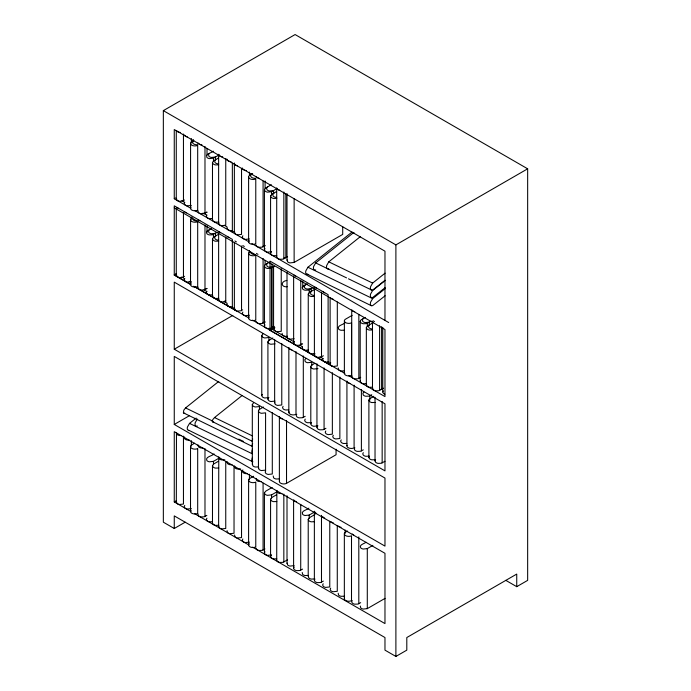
<?xml version="1.0" encoding="UTF-8"?>
<svg xmlns="http://www.w3.org/2000/svg" width="691" height="691" viewBox="0 0 691 691"><rect width="100%" height="100%" fill="white"/><g stroke="black" fill="none" stroke-linecap="round" stroke-linejoin="round"><path stroke-width="1.04" d="M282.083 333.278C281.6 335.852 285.202 336.612 287.145 336.413M176.464 198.257L176.861 200.105A4.457 2.574 0 0 0 179.349 201.314L183.452 200.865L183.452 134.028M176.464 274.552L176.861 276.4A4.457 2.574 0 0 0 179.349 277.609L183.452 277.16L183.452 212.474M198.006 210.695L198.403 212.543A4.457 2.574 0 0 0 200.891 213.744L204.087 213.64L206.859 212.223M218.701 222.079L215.506 222.182A4.457 2.574 0 0 1 213.018 220.982L212.483 219.755L212.483 162.497L213.7 160.796L218.503 158.023M212.483 219.755L212.629 219.133M198.006 286.99L198.403 288.838A4.457 2.574 0 0 0 200.891 290.039L204.087 289.935L206.859 288.518M212.483 295.964L212.483 238.784L213.7 237.091L218.503 234.318M218.771 222.683L219.159 224.523A4.457 2.574 0 0 0 221.647 225.732L225.75 225.292L225.75 158.446M176.326 501.968L176.464 432.454M227.054 227.469L227.443 229.308A4.457 2.574 0 0 0 229.93 230.518L232.098 230.604M212.629 295.428L213.018 297.277A4.457 2.574 0 0 0 215.506 298.477L218.701 298.374M184.359 437.006L184.756 438.854A4.457 2.574 0 0 0 187.244 440.063L189.412 440.15M218.771 298.978L219.159 300.818A4.457 2.574 0 0 0 221.647 302.027L225.75 301.587L225.75 236.892M234.56 231.796L234.949 233.644A4.457 2.574 0 0 0 237.436 234.845L241.539 234.404L241.539 168.639M176.464 501.45L176.861 503.29A4.457 2.574 0 0 0 179.349 504.499L183.452 504.05L183.452 436.133M227.054 303.764L227.443 305.603A4.457 2.574 0 0 0 229.93 306.813L232.098 306.899M198.006 444.883L198.403 446.732A4.457 2.574 0 0 0 200.891 447.941L203.05 448.027M234.56 308.091L234.949 309.939A4.457 2.574 0 0 0 237.436 311.14L241.539 310.7L241.539 246.005M264.428 249.658L264.428 189.723L265.646 188.03L271.373 184.722M270.57 253.208L270.57 196.028L271.788 194.335L276.59 191.562M198.006 513.879L198.403 515.728A4.457 2.574 0 0 0 200.891 516.928L204.087 516.825L206.859 515.408M218.701 525.272L215.506 525.376A4.457 2.574 0 0 1 213.018 524.167L212.483 522.949L212.483 465.682L213.7 463.989L218.347 461.303M218.624 526.387L218.771 456.872M264.428 325.953L264.428 266.018L264.99 264.817L269.516 262.088M227.054 461.657L227.443 463.497A4.457 2.574 0 0 0 229.93 464.706L232.098 464.793M261.777 395.468L261.777 335.532L262.995 333.839M218.771 525.868L219.159 527.708A4.457 2.574 0 0 0 221.647 528.917L225.75 528.477L225.75 461.631M234.56 465.984L234.949 467.833A4.457 2.574 0 0 0 237.436 469.042L240.632 468.93M252.31 464.499L252.31 404.563L253.519 402.87M275.044 401.091L270.941 401.531A4.457 2.574 0 0 1 268.454 400.322L267.918 399.104L267.918 341.838L268.479 340.637L272.85 338.003M287.154 259.842L287.542 261.682A4.457 2.574 0 0 0 290.03 262.891L294.133 262.442L342.71 234.404L342.71 226.76M227.054 530.653L227.443 532.493A4.457 2.574 0 0 0 229.93 533.702L234.033 533.253L234.033 466.416M258.451 468.049L258.451 410.869L259.004 409.668L263.383 407.025M234.56 534.981L234.949 536.829A4.457 2.574 0 0 0 237.436 538.03L241.539 537.589L241.539 470.744M252.457 463.963L252.846 465.812A4.457 2.574 0 0 0 255.333 467.021L258.529 466.909M267.918 399.104L268.479 397.904M287.154 336.137L287.542 337.977A4.457 2.574 0 0 0 290.03 339.186L294.133 338.737M256.093 478.422L256.491 480.271A4.457 2.574 0 0 0 258.978 481.472L261.146 481.567M258.589 467.513L258.987 469.353A4.457 2.574 0 0 0 261.474 470.562L265.577 470.122L265.577 412.855L261.474 413.296A4.457 2.574 0 0 1 258.987 412.086L258.451 410.869M274.785 402.369L275.182 404.209A4.457 2.574 0 0 0 277.67 405.418L281.773 404.969L281.773 343.513M308.255 351.261L308.255 294.081L309.464 292.388L315.2 289.08M264.428 552.843L264.428 492.908L265.646 491.215L272.15 487.457M302.261 347.176L302.649 349.024A4.457 2.574 0 0 0 305.137 350.225L308.333 350.121M273.213 475.952L273.601 477.792A4.457 2.574 0 0 0 276.098 479.001L279.285 478.898M270.57 556.393L270.57 499.213L271.788 497.52L276.435 494.842M308.393 350.726L308.791 352.565A4.457 2.574 0 0 0 311.278 353.775L314.474 353.671M276.711 559.926L276.858 490.411M310.803 423.782L310.803 366.601L311.365 365.401L314.802 363.293M294.133 565.635L290.039 566.076A4.457 2.574 0 0 1 287.542 564.867L287.154 563.027M338.219 367.94L338.616 369.789A4.457 2.574 0 0 0 341.104 370.989L344.299 370.886M308.221 576.57L308.221 519.39L309.43 517.697L315.01 514.475M360.201 381.251L360.201 321.315L360.762 320.114L365.289 317.385M302.226 572.485L302.615 574.325A4.457 2.574 0 0 0 305.102 575.534L308.298 575.43M351.866 375.818L352.255 377.666A4.457 2.574 0 0 0 354.751 378.867L357.938 378.763L360.719 377.346M308.359 576.026L308.756 577.875A4.457 2.574 0 0 0 311.244 579.084L314.44 578.972M366.342 384.801L366.342 327.62L367.552 325.927L373.131 322.706M360.348 380.715L360.737 382.555A4.457 2.574 0 0 0 363.224 383.764L366.42 383.66M366.489 384.256L366.878 386.105A4.457 2.574 0 0 0 369.365 387.314L372.561 387.202M375.109 459.722L371.913 459.826A4.457 2.574 0 0 1 369.426 458.625L368.89 457.399L368.89 400.132L369.452 398.932L373.822 396.297M372.622 387.806L373.019 389.646A4.457 2.574 0 0 0 375.507 390.856L378.703 390.752L383.488 388.169M368.89 457.399L369.452 456.198M338.184 593.249L338.581 595.089A4.457 2.574 0 0 0 341.069 596.298L344.265 596.195M360.313 606.024L360.702 607.864A4.457 2.574 0 0 0 363.19 609.073L367.292 608.633L385.042 598.38M252.517 449.21L252.18 450.23A4.457 2.341 -64.1 0 0 252.18 452.89L252.517 453.443M252.517 457.321L252.18 458.34A4.457 2.341 -64.1 0 0 252.18 460.992L252.517 461.545M252.647 443.527L252.077 445.712L252.56 446.516M252.699 438.975L252.111 440.841L252.569 441.437M184.773 202.238L184.221 203.439L184.756 204.666A4.457 2.574 0 0 0 187.244 205.866L191.347 205.426M206.903 215.013L206.341 216.214L206.877 217.432A4.457 2.574 0 0 0 209.364 218.641L212.56 218.537M184.773 278.533L184.221 279.734L184.756 280.961A4.457 2.574 0 0 0 187.244 282.161L191.347 281.721M242.861 235.778L242.308 236.978L242.843 238.196A4.457 2.574 0 0 0 245.331 239.406L249.434 238.965M206.903 291.308L206.341 292.509L206.877 293.727A4.457 2.574 0 0 0 209.364 294.936L212.56 294.832M264.99 248.553L264.428 249.753L264.964 250.971A4.457 2.574 0 0 0 267.452 252.18L271.554 251.731M271.131 252.094L270.57 253.295L271.105 254.513A4.457 2.574 0 0 0 273.593 255.722L276.789 255.618M242.861 312.073L242.308 313.273L242.843 314.491A4.457 2.574 0 0 0 245.331 315.701L249.434 315.26M264.99 324.848L264.428 326.048L264.964 327.266A4.457 2.574 0 0 0 267.452 328.475L270.647 328.372L274.362 326.411M274.664 328.104L274.111 329.305L274.647 330.531A4.457 2.574 0 0 0 277.134 331.732L281.237 331.291L281.237 268.756M294.193 341.708L293.632 342.909L294.167 344.127A4.457 2.574 0 0 0 296.655 345.336L299.851 345.232L302.623 343.807M262.338 394.362L261.777 395.563L262.312 396.781A4.457 2.574 0 0 0 264.808 397.99L268.903 397.541M184.773 505.432L184.221 506.624L184.756 507.85A4.457 2.574 0 0 0 187.244 509.051L191.347 508.611M314.949 353.688L314.396 354.889L314.932 356.115A4.457 2.574 0 0 0 317.419 357.316L320.615 357.212L323.388 355.796M283.094 406.343L282.541 407.543L283.077 408.77A4.457 2.574 0 0 0 285.564 409.97L288.76 409.867M206.903 518.198L206.341 519.399L206.877 520.625A4.457 2.574 0 0 0 209.364 521.826L212.56 521.722M242.861 469.966L242.308 471.167L242.843 472.385A4.457 2.574 0 0 0 245.331 473.594L247.499 473.68M323.233 358.474L322.68 359.674L323.215 360.892A4.457 2.574 0 0 0 325.703 362.101L328.899 361.998M330.739 362.81L330.186 364.01L330.721 365.228A4.457 2.574 0 0 0 333.209 366.437L337.312 365.988L337.312 302.01M296.741 414.22L296.18 415.421L296.715 416.647A4.457 2.574 0 0 0 299.212 417.848L302.408 417.744L305.18 416.327M265.733 470.821L265.171 472.013L265.707 473.24A4.457 2.574 0 0 0 268.203 474.441L272.297 474L272.297 412.544M305.223 419.117L304.662 420.318L305.197 421.536A4.457 2.574 0 0 0 307.685 422.745L310.881 422.642M311.365 422.667L310.803 423.868L311.339 425.086A4.457 2.574 0 0 0 313.826 426.295L317.929 425.846M317.497 426.209L316.944 427.409L317.48 428.627A4.457 2.574 0 0 0 319.968 429.837L323.163 429.733L325.936 428.316M242.861 538.963L242.308 540.163L242.843 541.381A4.457 2.574 0 0 0 245.331 542.59L249.434 542.15M325.789 430.994L325.228 432.195L325.763 433.412A4.457 2.574 0 0 0 328.251 434.622L332.354 434.173L332.354 372.717M333.287 435.321L332.734 436.522L333.269 437.749A4.457 2.574 0 0 0 335.757 438.949L339.86 438.509L339.86 377.044M341.181 439.882L340.628 441.083L341.164 442.3A4.457 2.574 0 0 0 343.652 443.51L346.847 443.406M264.99 551.738L264.428 552.938L264.964 554.156A4.457 2.574 0 0 0 267.452 555.365L271.554 554.925M383.341 390.847L382.779 392.047L383.315 393.265A4.457 2.574 0 0 0 384.809 394.198M271.131 555.279L270.57 556.48L271.105 557.706A4.457 2.574 0 0 0 273.593 558.907L276.789 558.803M354.829 447.759L354.267 448.96L354.811 450.178A4.457 2.574 0 0 0 357.299 451.387L360.495 451.283L363.267 449.867M363.311 452.657L362.749 453.857L363.285 455.075A4.457 2.574 0 0 0 365.772 456.285L368.968 456.181M294.159 567.017L293.597 568.209L294.133 569.436A4.457 2.574 0 0 0 296.62 570.636L299.816 570.533L302.589 569.116M375.593 459.748L375.032 460.949L375.567 462.167A4.457 2.574 0 0 0 378.055 463.376L381.251 463.272L384.956 461.312M314.915 578.998L314.362 580.198L314.897 581.416A4.457 2.574 0 0 0 317.385 582.625L320.581 582.522L323.353 581.105M323.198 583.783L322.645 584.983L323.181 586.201A4.457 2.574 0 0 0 325.668 587.41L329.771 586.961L329.771 521.195M330.704 588.11L330.151 589.311L330.687 590.537A4.457 2.574 0 0 0 333.174 591.738L337.277 591.297L337.277 525.531M352.246 600.548L351.684 601.749L352.22 602.967A4.457 2.574 0 0 0 354.716 604.176L357.912 604.072L360.685 602.656M353.852 233.057L351.926 232.124L307.927 267.253L305.854 270.837A4.457 2.341 -64.1 0 0 305.854 273.498L371.292 305.698M353.878 232.418L315.692 262.917L313.619 266.501A4.457 2.341 -64.1 0 0 313.619 269.153L314.44 270.034L315.692 269.913M360.339 236.65L328.786 261.837L326.713 265.422A4.457 2.341 -64.1 0 0 326.713 268.073L327.534 268.963L328.786 268.842M196.175 418.081L189.533 423.384L187.46 426.969A4.457 2.341 -64.1 0 0 187.46 429.621L252.906 461.821M197.306 419.04L195.233 422.633A4.457 2.341 -64.1 0 0 195.233 425.285L196.045 426.166L197.306 426.045M385.094 273.152L372.639 283.094L370.566 286.679A4.457 2.341 -64.1 0 0 370.566 289.33L371.387 290.211L372.639 290.09L385.129 280.244M385.094 280.581L372.639 290.522L370.566 294.107A4.457 2.341 -64.1 0 0 370.566 296.759L371.387 297.64L372.639 297.519L385.129 287.672M385.094 288.683L372.639 298.624L370.566 302.209A4.457 2.341 -64.1 0 0 370.566 304.861L371.387 305.75L372.639 305.629L385.129 295.774M218.762 381.415L185.559 407.932L183.797 410.152L183.383 412.829L252.448 446.464M241.936 395.667L214.538 417.545L212.768 419.618L212.18 421.493L252.509 441.411M209.572 153.333L208.501 154.404L208.889 156.244A4.457 2.574 0 0 0 211.386 157.453L215.48 157.012L215.48 160.217M215.713 159.638L214.642 160.709L215.031 162.549A4.457 2.574 0 0 0 217.518 163.758L218.598 163.879M209.572 229.628L208.501 230.699L208.889 232.539A4.457 2.574 0 0 0 211.386 233.748L215.48 233.308L215.48 236.512M267.659 186.872L266.588 187.943L266.976 189.783A4.457 2.574 0 0 0 269.473 190.992L273.567 190.543L273.567 193.756M215.713 235.933L214.642 237.004L215.031 238.844A4.457 2.574 0 0 0 217.518 240.053L218.598 240.174M273.8 193.178L272.729 194.249L273.118 196.089A4.457 2.574 0 0 0 275.614 197.298L276.685 197.419M267.659 263.167L266.588 264.238L266.976 266.078A4.457 2.574 0 0 0 269.473 267.287L273.567 266.838L273.567 326.869L271.632 327.396M305.344 284.917L304.273 285.988L304.662 287.836A4.457 2.574 0 0 0 307.15 289.037L311.252 288.596L311.252 291.809M311.477 291.222L310.414 292.293L310.803 294.141A4.457 2.574 0 0 0 313.291 295.342L314.37 295.472M305.88 358.603L304.809 359.674L305.197 361.514A4.457 2.574 0 0 0 307.685 362.723L311.788 362.274L311.788 365.487M363.431 318.456L362.36 319.527L362.749 321.367A4.457 2.574 0 0 0 365.237 322.576L369.34 322.136L369.34 325.34M369.573 324.761L368.502 325.832L368.89 327.672A4.457 2.574 0 0 0 371.378 328.881L372.458 329.002M363.967 392.134L362.896 393.205L363.285 395.053A4.457 2.574 0 0 0 365.772 396.254L368.968 396.15L371.741 394.734M185.171 522.189L174.262 528.494L163.344 522.189L163.344 110.629L295.109 34.55L527.656 168.811L527.656 580.371L516.738 586.676L505.829 580.371M191.778 141.672L193.635 140.593M213.286 151.182C211.766 152.996 204.752 153.851 206.877 157.41A4.457 2.574 0 0 0 209.364 158.619L213.467 158.17L219.073 154.939M384.973 320.399L384.973 251.187L174.262 129.537L174.262 198.749L176.274 197.583L176.274 130.504M252.656 173.596L249.866 175.203A4.293 2.479 0 0 0 248.605 176.922L248.605 241.686M264.428 189.723L264.964 190.949A4.457 2.574 0 0 0 267.452 192.15L271.554 191.709L277.16 188.47M211.429 228.557C209.995 229.714 204.873 230.932 206.877 233.705A4.457 2.574 0 0 0 209.364 234.914L212.56 234.802L217.354 232.228M176.274 273.774L174.262 274.94L190.854 284.519M234.361 242.463L234.361 307.417L232.349 308.575L232.349 239.362L174.262 205.832L174.262 275.044L176.274 273.878L176.274 208.829M255.955 244.856L256.491 246.074A4.457 2.574 0 0 0 258.978 247.283L262.174 247.179L264.947 245.763M276.711 256.845L277.246 258.063A4.457 2.574 0 0 0 279.734 259.272L282.93 259.168L287.577 256.672M264.428 266.018L264.964 267.244A4.457 2.574 0 0 0 267.452 268.445L270.647 268.341L274.362 266.389M286.817 280.416C280.2 281.505 281.159 287.516 287.145 286.739M174.262 349.214L384.973 470.873L384.973 403.794L174.262 282.135L174.262 349.214L232.824 315.398M307.201 283.846C305.759 285.012 300.645 286.229 302.649 288.993A4.457 2.574 0 0 0 305.137 290.203L308.333 290.099L313.118 287.516M163.344 110.629L395.891 244.89L527.656 168.811M255.955 321.151L256.491 322.369A4.457 2.574 0 0 0 258.978 323.578L262.174 323.474L264.947 322.058M330.125 297.752L330.125 362.706L328.113 363.872L328.113 294.66L270.026 261.12L270.026 330.333L274.828 327.56M352.142 315.355L345.63 319.121A4.293 2.479 0 0 0 344.377 320.831L344.377 373.287M344.869 322.947C343.358 324.701 336.491 325.582 338.616 329.08A4.457 2.574 0 0 0 341.104 330.281L344.299 330.177M174.262 424.447L384.973 546.106L384.973 478.068L174.262 356.418L174.262 424.447L189.135 415.861M360.201 321.315L360.737 322.533A4.457 2.574 0 0 0 363.224 323.742L366.42 323.638L371.205 321.056M194.568 443.242L191.778 444.857A4.293 2.479 0 0 0 190.517 446.576L190.517 511.331M214.063 453.927C212.491 456 204.726 456.734 206.877 460.595A4.457 2.574 0 0 0 209.364 461.804L213.467 461.355L219.073 458.124M252.578 547.151L384.973 623.584L384.973 553.31L174.262 431.65L174.262 501.934L176.119 500.863M253.588 476.246L249.866 478.397A4.293 2.479 0 0 0 248.605 480.107L248.605 544.871A4.362 2.522 0 0 0 252.707 547.522A4.301 2.488 0 0 0 255.774 546.927L255.774 482.076A4.301 2.488 0 0 1 253.804 482.62A4.362 2.522 0 0 1 248.613 480.107M282.386 418.953A4.362 2.522 0 0 1 279.371 416.518L279.371 481.282A4.362 2.522 0 0 0 283.465 483.933A4.301 2.488 0 0 0 286.532 483.337L336.076 454.738L336.076 449.236M264.428 492.908L264.964 494.134A4.457 2.574 0 0 0 267.452 495.335L271.554 494.894L277.16 491.655M308.868 508.17C307.357 509.923 300.499 510.804 302.615 514.303A4.457 2.574 0 0 0 305.102 515.512L309.205 515.063L314.811 511.832M255.955 548.041L256.491 549.259A4.457 2.574 0 0 0 258.978 550.468L262.174 550.364L264.947 548.948M276.711 560.03L277.246 561.247A4.457 2.574 0 0 0 279.734 562.457L282.93 562.353L287.577 559.857M347.461 531.025L345.595 532.105A4.293 2.479 0 0 0 344.343 533.815L344.343 598.579M366.031 542.245C364.563 543.67 358.638 544.733 360.702 547.842A4.457 2.574 0 0 0 363.19 549.043L367.292 548.602L372.898 545.363M174.262 528.494L174.262 515.892L384.973 637.543L384.973 650.145L395.891 656.45L406.8 650.145L406.8 637.543L516.738 574.074L516.738 586.676M207.006 212.137L205.072 212.673M265.094 245.676L263.159 246.212M207.006 288.432L205.072 288.968M265.094 321.971L263.159 322.507M275.044 343.824L270.941 344.265A4.457 2.574 0 0 1 268.454 343.056L267.918 341.838M317.929 368.579L313.826 369.029A4.457 2.574 0 0 1 311.339 367.819L310.803 366.601M307.927 274.258L306.674 274.379M213.674 421.959L212.638 422.08M218.701 164.812L215.506 164.924A4.457 2.574 0 0 1 213.018 163.715L212.483 162.497M183.53 200.235L184.557 200.044M276.789 198.352L273.593 198.455A4.457 2.574 0 0 1 271.105 197.255L270.57 196.028M218.701 241.107L215.506 241.211A4.457 2.574 0 0 1 213.018 240.01L212.483 238.784M183.53 276.53L184.557 276.34M283.915 258.192L285.849 257.665L285.849 194.05M241.617 310.069L242.645 309.879M314.474 296.404L311.278 296.508A4.457 2.574 0 0 1 308.791 295.299L308.255 294.081M372.561 329.944L369.365 330.048A4.457 2.574 0 0 1 366.878 328.838L366.342 327.62M300.835 344.256L301.872 344.066M379.687 389.784L381.622 389.249L381.622 326.713M375.109 402.456L371.913 402.559M224.843 459.817L221.647 459.921A4.457 2.574 0 0 1 219.159 458.712L218.624 457.494M218.701 468.006L215.506 468.109A4.457 2.574 0 0 1 213.018 466.9L212.483 465.682M276.789 501.536L273.593 501.64A4.457 2.574 0 0 1 271.105 500.439L270.57 499.213M314.44 521.714L311.244 521.817A4.457 2.574 0 0 1 308.756 520.608L308.221 519.39M184.756 413.175L183.711 413.149M224.739 300.991L225.827 300.956M181.517 435.589L179.349 435.503A4.457 2.574 0 0 1 176.861 434.293L176.326 433.076M281.902 493.547L279.734 493.46A4.457 2.574 0 0 1 277.246 492.251L276.711 491.033M180.429 132.439L179.349 132.318A4.457 2.574 0 0 1 176.861 131.109L176.455 130.513M201.962 144.877L200.891 144.747A4.457 2.574 0 0 1 198.403 143.547L197.997 142.951M222.727 156.857L221.647 156.736A4.457 2.574 0 0 1 219.159 155.527L218.624 154.309L218.624 223.202M231.01 161.642L229.93 161.521A4.457 2.574 0 0 1 227.443 160.312L226.907 159.094M246.411 170.53L245.331 170.409A4.457 2.574 0 0 1 242.843 169.2L242.308 167.982M188.28 430.502L188.876 430.571M328.786 261.837L372.639 283.094M315.692 262.917L346.536 277.868M348.463 278.801L372.639 290.522M307.927 267.253L372.639 298.624M214.538 417.545L252.509 435.952M185.559 407.932L212.664 421.078M238.749 439.13L243.569 441.463M189.533 423.384L252.232 453.771M181.819 200.787L184.583 202.385M203.016 213.027L206.704 215.151M224.221 225.266L226.985 226.864M174.262 198.749L190.863 208.337M194.551 210.461L249.08 241.945M251.87 243.56L388.679 322.542M174.262 207.861L384.973 329.521L384.973 396.591L348.618 375.602M181.819 277.082L184.583 278.68M189.196 281.341L191.036 282.403M203.94 289.857L206.704 291.447M224.221 301.561L226.985 303.159M294.176 341.95L272.038 329.175L272.038 264.117M299.713 345.146L302.477 346.744M319.993 356.85L322.757 358.448M194.542 286.644L248.89 318.024M252.569 320.149L344.895 373.451M174.262 275.044L190.863 284.632M193.627 286.229L236.046 310.717M270.026 330.333L331.818 366.005M174.262 501.934L191.044 511.625M194.767 513.776L248.846 545M276.841 188.47L277.246 189.066A4.457 2.574 0 0 0 279.734 190.275M351.857 309.896L352.255 310.484A4.457 2.574 0 0 0 354.751 311.693M256.085 176.49L256.491 177.077A4.457 2.574 0 0 0 258.978 178.287M330.315 297.458L330.721 298.046A4.457 2.574 0 0 0 333.209 299.255M184.35 135.073L184.756 135.669A4.457 2.574 0 0 0 187.244 136.87M322.775 516.618L323.181 517.205A4.457 2.574 0 0 0 324.675 518.138M314.491 511.832L314.897 512.42A4.457 2.574 0 0 0 316.392 513.353M293.735 499.843L294.133 500.439A4.457 2.574 0 0 0 296.62 501.64M368.89 400.132L369.426 401.359A4.457 2.574 0 0 0 371.913 402.559M234.413 163.421L234.949 164.648A4.457 2.574 0 0 0 237.436 165.849M261.777 335.532L262.312 336.759A4.457 2.574 0 0 0 264.808 337.959L268.903 337.519L268.903 340.732M252.31 404.563L252.846 405.781A4.457 2.574 0 0 0 255.333 406.99L259.436 406.55L259.436 409.754M395.891 244.89L395.891 656.45M382.779 327.361L382.779 391.944M382.158 401.471L382.158 462.927M379.609 325.72L379.609 390.415M375.032 397.334L375.032 460.845M372.484 321.583L372.484 388.325M369.875 395.813L369.875 400.098M367.327 323.293L367.327 326.506M367.292 548.602L367.292 608.633M361.393 389.482L361.393 450.947M358.845 314.44L358.845 378.426M358.81 536.89L358.81 603.735M354.094 385.146L354.094 447.846A4.301 2.488 0 0 1 351.028 448.442A4.362 2.522 0 0 1 346.934 445.885A4.293 2.479 0 0 1 347.081 445.254M351.719 310.328L351.719 376.345M346.925 445.79L346.925 381.026A4.362 2.522 0 0 0 349.94 383.462M345.172 530.092L345.172 533.322M324.07 367.932L324.07 429.396M321.522 292.189L321.522 356.876M321.488 515.339L321.488 582.185M316.944 363.794L316.944 427.306M314.396 288.052L314.396 354.785M314.362 511.202L314.362 580.095M309.24 289.762L309.24 292.967M309.205 515.063L309.205 518.276M303.306 355.943L303.306 417.407M302.77 281.194L302.77 287.646M300.758 280.2L300.758 344.887M300.723 504.43L300.723 570.196M295.998 351.615L295.998 414.306A4.301 2.488 0 0 1 292.941 414.902A4.362 2.522 0 0 1 288.847 412.346M294.133 198.835L294.133 262.442M293.632 276.063L293.632 342.805M293.597 500.293L293.597 568.106M288.838 347.495L288.838 412.251M287.007 193.618L287.007 260.36M287.007 272.064L287.007 336.655M287.007 495.732L287.007 563.545M286.532 420.646L286.532 483.337M283.837 191.986L283.837 258.823M283.837 494.091L283.837 562.008M276.711 187.848L276.711 256.741M274.647 339.376L274.647 402.888M271.554 191.709L271.554 194.922M271.554 268.004L271.554 328.026M271.554 494.894L271.554 498.107M265.094 180.99L265.094 188.522M265.094 260.507L265.094 264.817M263.081 181.077L263.081 246.842M263.081 258.443L263.081 323.138M263.081 483.182L263.081 550.027M249.434 172.119L249.434 175.35M249.434 250.565L249.434 252.716M249.434 474.225L249.434 479.614M248.605 317.981L248.605 253.217A4.362 2.522 0 0 0 253.804 255.73A4.301 2.488 0 0 0 255.774 255.178L255.774 320.037A4.301 2.488 0 0 1 252.707 320.624A4.362 2.522 0 0 1 248.613 318.076A4.293 2.479 0 0 1 249.192 316.858M234.361 162.972L234.361 231.122L232.349 232.28L232.349 163.067M218.624 232.755L218.624 299.497M213.467 158.17L213.467 161.383M213.467 234.465L213.467 237.678M213.467 461.355L213.467 464.568M207.006 148.53L207.006 154.983M207.006 225.897L207.006 232.357M204.985 146.457L204.985 213.303M204.985 224.903L204.985 289.598M204.985 448.571L204.985 516.488M193.359 139.573L193.359 141.724M191.347 138.58L191.347 142.89M191.347 217.026L191.347 219.185M191.347 440.694L191.347 446.075M191.848 141.707A4.301 2.488 0 0 0 190.586 143.426L190.517 208.146M191.848 218.002A4.301 2.488 0 0 0 190.586 219.721L190.517 284.442M190.526 446.576A4.362 2.522 0 0 0 195.717 449.09A4.301 2.488 0 0 0 197.686 448.537L197.686 513.396A4.301 2.488 0 0 1 194.62 513.983A4.362 2.522 0 0 1 190.526 511.426A4.301 2.488 0 0 1 191.174 510.252M248.674 545.009A4.301 2.488 0 0 1 249.261 543.791M193.791 140.506A4.293 2.479 0 0 0 192.53 142.225A4.362 2.522 0 0 0 197.73 144.739M190.526 143.391A4.362 2.522 0 0 0 195.717 145.896A4.301 2.488 0 0 0 197.686 145.352L197.686 210.202A4.301 2.488 0 0 1 194.62 210.798A4.362 2.522 0 0 1 190.526 208.241A4.301 2.488 0 0 1 191.174 207.067M251.878 174.046A4.293 2.479 0 0 0 250.626 175.764A4.362 2.522 0 0 0 255.817 178.269M248.613 176.922A4.362 2.522 0 0 0 253.804 179.435A4.301 2.488 0 0 0 255.774 178.891L255.774 243.742A4.301 2.488 0 0 1 252.707 244.338A4.362 2.522 0 0 1 248.613 241.781M248.674 241.824A4.301 2.488 0 0 1 249.261 240.606M333.174 522.742A4.457 2.574 0 0 1 330.687 521.541M341.069 527.302A4.457 2.574 0 0 1 340.076 527.026M339.229 526.611A4.457 2.574 0 0 1 338.581 526.093M353.714 534.903A4.457 2.574 0 0 1 352.22 533.97M279.44 481.42A4.301 2.488 0 0 1 279.596 480.789M344.351 533.815A4.362 2.522 0 0 0 349.542 536.328A4.301 2.488 0 0 0 351.503 535.784L351.503 600.634A4.301 2.488 0 0 1 348.445 601.23A4.362 2.522 0 0 1 344.351 598.674A4.293 2.479 0 0 1 344.498 598.043M295.662 276.063A4.457 2.574 0 0 1 294.167 275.13M374.513 321.583A4.457 2.574 0 0 1 373.019 320.65M316.426 288.043A4.457 2.574 0 0 1 314.932 287.119M324.71 292.829A4.457 2.574 0 0 1 323.215 291.896M344.386 320.831A4.362 2.522 0 0 0 349.577 323.345A4.301 2.488 0 0 0 351.538 322.801L351.538 375.334A4.301 2.488 0 0 1 348.48 375.921A4.362 2.522 0 0 1 344.386 373.365A4.293 2.479 0 0 1 344.533 372.734M192.694 217.89A4.293 2.479 0 0 0 192.53 218.52A4.362 2.522 0 0 0 197.73 221.034M199.898 220.766A4.457 2.574 0 0 1 198.403 219.842M190.526 219.686A4.362 2.522 0 0 0 195.717 222.191A4.301 2.488 0 0 0 197.686 221.647L197.686 286.497A4.301 2.488 0 0 1 194.62 287.093A4.362 2.522 0 0 1 190.526 284.537A4.293 2.479 0 0 1 191.105 283.327M178.356 208.337A4.457 2.574 0 0 1 176.861 207.404M220.654 232.755A4.457 2.574 0 0 1 219.159 231.822M254.72 254.608A4.362 2.522 0 0 1 250.626 252.06M186.25 212.888A4.457 2.574 0 0 1 184.756 211.964M248.674 253.26A4.301 2.488 0 0 1 249.935 251.541M228.937 237.54A4.457 2.574 0 0 1 227.443 236.607M236.443 241.867A4.457 2.574 0 0 1 234.949 240.943M257.985 254.305A4.457 2.574 0 0 1 256.491 253.372M244.338 246.428A4.457 2.574 0 0 1 242.843 245.495M291.852 349.922A4.362 2.522 0 0 1 288.968 348.126M288.907 412.389A4.301 2.488 0 0 1 289.063 411.758"/></g></svg>
